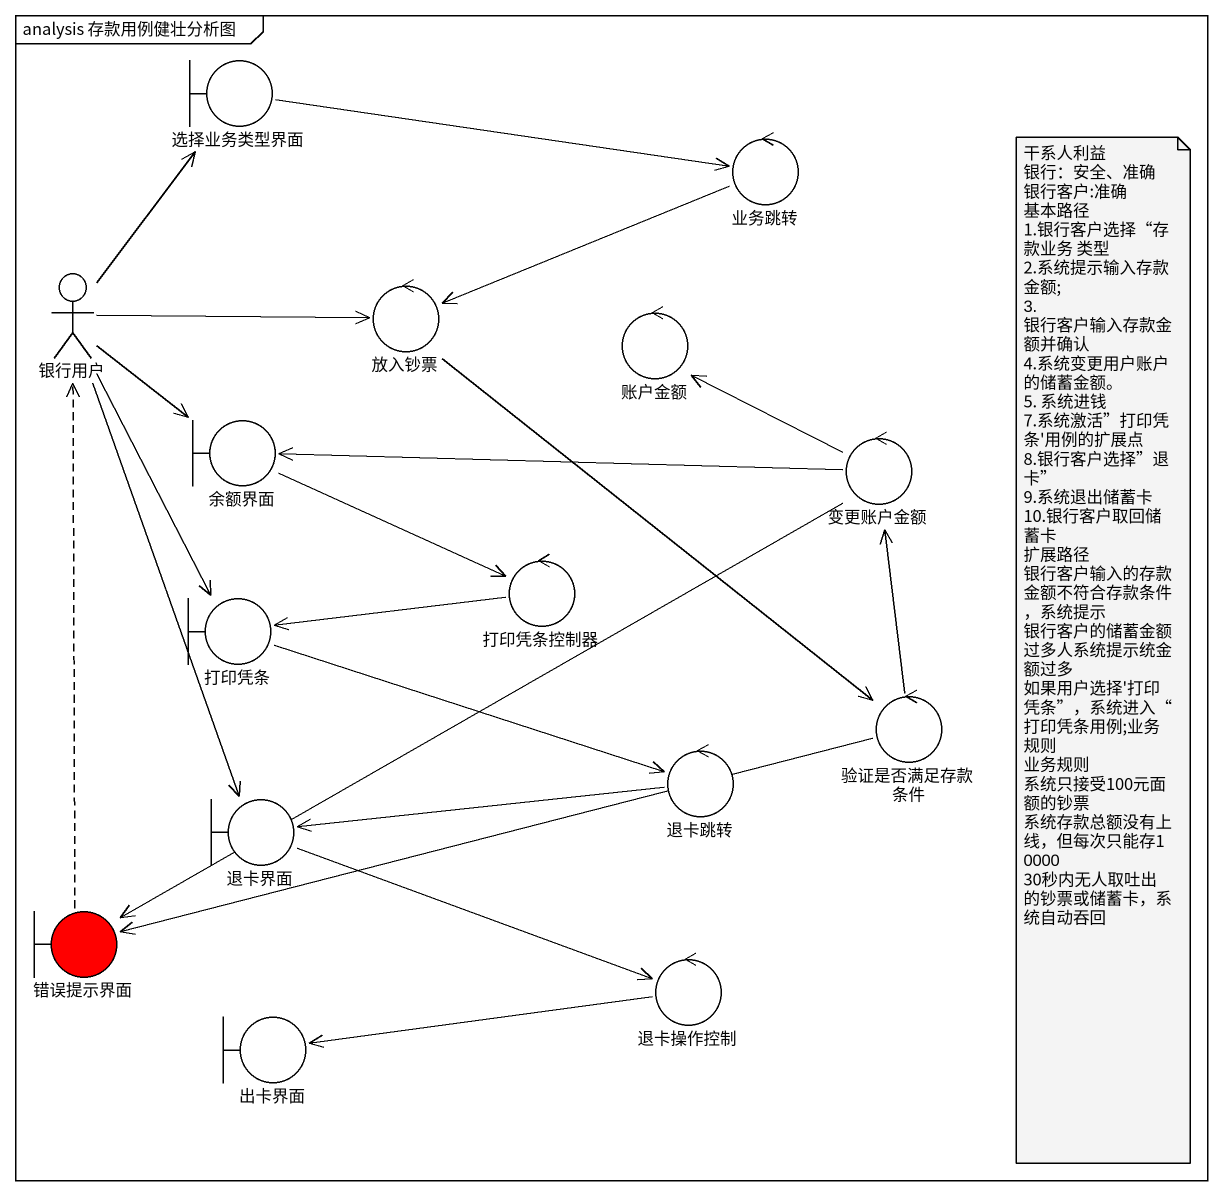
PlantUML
@startuml
mainframe analysis 存款用例健壮分析图
boundary 选择业务类型界面
control 业务跳转
actor 银行用户
control 放入钞票
control 账户金额
boundary 余额界面
control 变更账户金额
boundary 打印凭条
control 打印凭条控制器
control 验证是否满足存款条件
boundary 退卡界面
control 退卡跳转
boundary 错误提示界面 #FF0000
control 退卡操作控制
boundary 出卡界面
选择业务类型界面 -right-> 业务跳转
业务跳转 -left-> 放入钞票
银行用户 -up-> 选择业务类型界面
银行用户 -right-> 放入钞票
银行用户 --> 余额界面
银行用户 --> 打印凭条
银行用户 --> 退卡界面
放入钞票 --> 验证是否满足存款条件
余额界面 -right-> 打印凭条控制器
变更账户金额 -left-> 账户金额
变更账户金额 -left-> 余额界面
变更账户金额 -left-> 错误提示界面
打印凭条 -right-> 退卡跳转
打印凭条控制器 -left-> 打印凭条
验证是否满足存款条件 -up-> 变更账户金额
验证是否满足存款条件 -left-> 错误提示界面
退卡界面 -right-> 退卡操作控制
退卡跳转 -left-> 退卡界面
错误提示界面 .up.> 银行用户
退卡操作控制 -left-> 出卡界面
note as N1
  干系人利益
  银行：安全、准确
  银行客户:准确
  基本路径
  1.银行客户选择“存款业务 类型
  2.系统提示输入存款金额;
  3. 银行客户输入存款金额并确认
  4.系统变更用户账户的储蓄金额。
  5. 系统进钱
  7.系统激活”打印凭条'用例的扩展点
  8.银行客户选择”退卡”
  9.系统退出储蓄卡
  10.银行客户取回储蓄卡
  扩展路径
  银行客户输入的存款金额不符合存款条件，系统提示
  银行客户的储蓄金额过多人系统提示统金额过多
  如果用户选择'打印凭条”，系统进入“打印凭条用例;业务规则
  业务规则
  系统只接受100元面额的钞票
  系统存款总额没有上线，但每次只能存10000
  30秒内无人取吐出的钞票或储蓄卡，系统自动吞回
end note
@enduml
